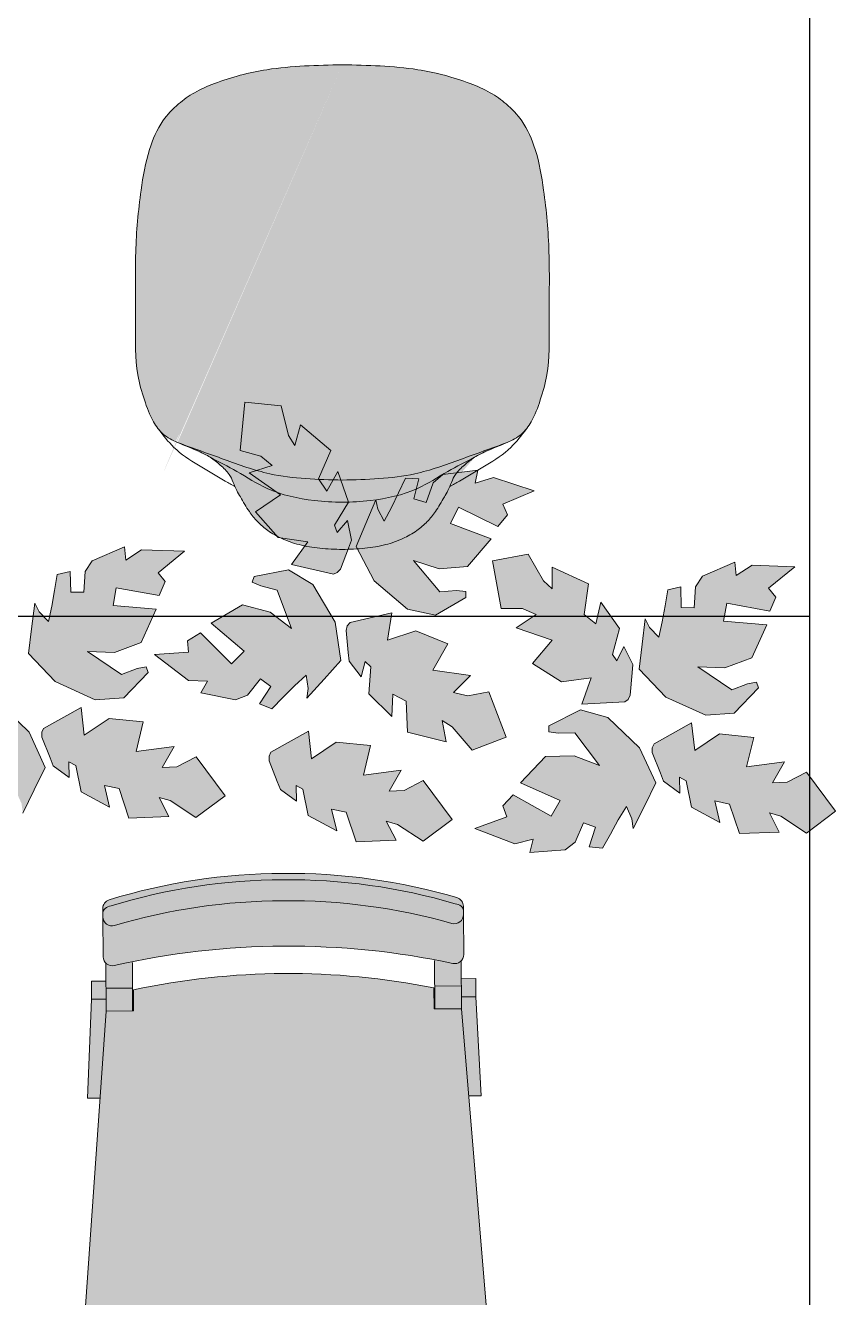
# Model space of a CAD drawing. Header units: millimetres. Extents: x -2729 to 15248, y -12439 to 5292.
# Drawn here: x 4501.7 to 4590.7, y -8252.7 to -8112.9 of the extents above; entities that cross this region are included whole.
import ezdxf

# ---------------------------------------------------------------- set-up
doc = ezdxf.new("R2010")
doc.units = ezdxf.units.MM
doc.layers.add('0-Mek_vrf text', color=7, linetype='Continuous')
doc.layers.add('tefris', color=39, linetype='Continuous')
doc.layers.add('gzm', color=250, linetype='Continuous', lineweight=20)
doc.layers.add('ölçüüü', color=165, linetype='Continuous', lineweight=20)

# ---------------------------------------------------------------- blocks, each defined once
blk = doc.blocks.new('dfgbdf')
at = {"layer": 'tefris', "color": 250, "lineweight": 9}
for p, q in [((-2454111.619684269, 525210.158802735), (-2454111.61313714, 525211.0721156007)), ((-2454072.020701715, 525209.8749354146), (-2454072.014154585, 525210.7882482801)), ((-2454111.619684269, 525210.158802735), (-2454111.651142441, 525205.7704439993)), ((-2454111.619684269, 525210.158802735), (-2454111.651142441, 525205.7704439993)), ((-2454072.020701715, 525209.8749354146), (-2454072.052159887, 525205.4865766789)), ((-2454072.020701715, 525209.8749354146), (-2454072.052159887, 525205.4865766789)), ((-2454111.393876919, 525199.8079857455), (-2454111.356269388, 525205.054168995)), ((-2454108.455731259, 525205.1188426953), (-2454108.493951429, 525199.7871974818)), ((-2454075.256584268, 525204.8808529217), (-2454075.294804439, 525199.5492077086)), ((-2454072.394878949, 525199.528419445), (-2454072.357271417, 525204.7746026947)), ((-2454112.985563781, 525203.1195695786), (-2454112.999900517, 525201.1196209646)), ((-2454112.985563781, 525203.1195695786), (-2454111.370220672, 525203.107989909)), ((-2454111.375956003, 525202.3079215129), (-2454108.476030512, 525202.2871332491)), ((-2454108.377466755, 525202.0864215513), (-2454108.393953999, 525199.7864806453)), ((-2454075.276883522, 525202.0491434757), (-2454072.376958031, 525202.0283552122)), ((-2454070.75587959, 525202.8168439397), (-2454072.371222701, 525202.8284236089)), ((-2454070.75587959, 525202.8168439397), (-2454070.770216322, 525200.816895326)), ((-2454112.999900517, 525201.1196209646), (-2454113.57778656, 525190.2564495396)), ((-2454112.999900517, 525201.1196209646), (-2454111.384557405, 525201.1080412957)), ((-2454075.378314627, 525201.8498654515), (-2454075.394801869, 525199.5499245452)), ((-2454070.770216322, 525200.816895326), (-2454072.385559435, 525200.828474995)), ((-2454070.770216322, 525200.816895326), (-2454070.348128059, 525189.946555534)), ((-2454114.364413285, 525164.5024694676), (-2454111.393876919, 525199.8079857455)), ((-2454111.393876919, 525199.8079857455), (-2454108.393953999, 525199.7864806453)), ((-2454075.394801869, 525199.5499245452), (-2454072.394878949, 525199.528419445)), ((-2454069.8998299, 525163.7397039934), (-2454072.394878949, 525199.528419445)), ((-2454113.57778656, 525190.2564495396), (-2454112.198356299, 525190.2465610235)), ((-2454070.348128059, 525189.946555534), (-2454071.727558321, 525189.95644405))]:
    blk.add_line(p, q, dxfattribs=at)
for centre, radius, start, end in [((-2454092.409191321, 525148.7779265486), 65.89265889045396, 89.45884940670703, 106.2935274857314), ((-2454092.109199028, 525148.7757760386), 65.89265889045396, 72.8850311529628, 89.71970926283139), ((-2454092.409191321, 525148.7779265486), 65.19265889045396, 89.45884940670703, 106.2935274857314), ((-2454092.112385946, 525148.7757988839), 65.19265889045396, 72.8850311529628, 89.71970926283139), ((-2454110.613162832, 525211.0649472337), 1, 106.424976356534, 179.5892793318425), ((-2454110.95488347, 525210.5468397918), 0.6645643387296895, 128.1842560686453, 174.5564035868221), ((-2454110.477309588, 525209.903743491), 1.465455548318734, 98.72199400806039, 127.3173746617995), ((-2454092.43093583, 525145.7446062912), 65.92605708526092, 89.4589154703867, 105.7679051027529), ((-2454092.130943537, 525145.7424557811), 65.92605708526092, 73.41065353881503, 89.71964317462334), ((-2454073.169802533, 525209.636302729), 1.465455548318734, 51.8611839938373, 80.45656463648214), ((-2454073.014128892, 525210.795416647), 1, 359.5892793318426, 72.75358231075933), ((-2454072.683058072, 525210.2724862649), 0.6645643387296895, 4.622155051725973, 50.99430259902947), ((-2454110.619709962, 525210.1516343682), 1, 179.5892793318425, 285.8993206494205), ((-2454073.020676022, 525209.8821037814), 1, 253.2792379985671, 359.5892793318426), ((-2454092.605583447, 525121.3815767524), 85.28971260092196, 89.48851251595534, 102.0700716838015), ((-2454092.305591153, 525121.3794262424), 85.28971260092196, 77.10848695473183, 89.69004613117218), ((-2454110.651168134, 525205.7632756322), 1, 179.5892793318425, 282.1716553241168), ((-2454073.052134194, 525205.4937450454), 1, 257.0069033155113, 359.5892793318426), ((-2454092.445793999, 525122.746649585), 80.92352941175771, 77.82438813700311, 101.3541705151467), ((-2454072.892565872, 525163.5310621646), 3, 344.9838835373608, 3.987984671885633)]:
    blk.add_arc(centre, radius, start, end, dxfattribs=at)
blk = doc.blocks.new('mmmm')
at = {"layer": 'tefris'}
h = blk.add_hatch(color=18, dxfattribs=at)
h.set_gradient(color1=(8, 8, 8), color2=(92, 92, 92), one_color=1, tint=0.3600000143051147, name='CYLINDER')
h.paths.add_polyline_path([(-2457678.892278905, 522823.9789179585, 0.3305505333251211), (-2457678.188103657, 522824.9406429432), (-2457678.192090323, 522825.4611541359, -0.2427438629334576), (-2457678.467965631, 522824.9178096643, -0.119052518395025), (-2457679.100993811, 522824.6480447833, -0.0735875389792936), (-2457697.969665526, 522821.7752349952, -0.0735875389735171), (-2457716.873871161, 522824.4040783907, -0.1190525126681235), (-2457717.510331056, 522824.6656439186, -0.2196094287040335), (-2457717.79026306, 522825.1470969022), (-2457717.787277597, 522824.6848632938, 0.3305455976475086), (-2457717.070738772, 522823.7323320513, 0.0735875385497968), (-2457697.96355113, 522821.0752617001, 0.0735875387030554)])
edge = h.paths.add_edge_path()
edge.add_ellipse((-2457761.927457065, 522933.2963473811), major_axis=(119.3420201236627, -37.18174596169329), ratio=0.4265283154215424, start_angle=297.7073354583348, end_angle=323.01772509326184, ccw=False)
edge.add_line((-2457720.479314036, 522870.9425525646), (-2457717.560022761, 522835.9488346917))
edge.add_line((-2457717.56002276, 522835.9488346917), (-2457714.560085332, 522835.9682106028))
edge.add_line((-2457714.560085332, 522835.9682106035), (-2457714.545230468, 522833.6682585744))
edge.add_arc((-2457698.557250631, 522912.9967031139), 80.92352941115504, 258.6051640350927, 282.1349463954001)
edge.add_line((-2457681.545918755, 522833.8813935955), (-2457681.56077362, 522836.1813456244))
edge.add_line((-2457681.56077362, 522836.1813456244), (-2457678.560836191, 522836.2007215356))
edge.add_line((-2457678.560836191, 522836.2007215356), (-2457676.040386872, 522871.9876571211))
edge.add_arc((-2457679.032974006, 522872.19842298), 3.000000000802631, -4.02865014046936, 14.96878772636373)
h.paths.add_polyline_path([(-2457716.613432716, 522830.9711249828, 0.4790289221056363), (-2457717.82151988, 522829.986534193), (-2457717.793176506, 522825.5981805755, -0.500271849319481), (-2457716.518567012, 522826.5661890912, 0.07128175433068201), (-2457697.982926989, 522824.0751990416, 0.0712817547301692), (-2457679.481009383, 522826.80540622, -0.5002619448420746), (-2457678.194002657, 522825.8539742935), (-2457678.222345996, 522830.2423225585, 0.4790207402578018), (-2457679.443049894, 522831.2112000601, -0.0549629285443206), (-2457698.015219949, 522829.0750560141, -0.054962927260355)])
h.paths.add_polyline_path([(-2457697.969665526, 522821.7752349952, 0.0735875389792797), (-2457679.100993811, 522824.6480447833, 0.1254224069759553), (-2457678.438732215, 522824.9401432965, 0.2281353875295868), (-2457678.192090323, 522825.4611541359), (-2457678.194002451, 522825.8539426008), (-2457678.194002657, 522825.853974286, 0.4988503369004011), (-2457679.476677848, 522826.8066934443, -0.071298977506095), (-2457697.982926989, 522824.0751990416, -0.0712989770642944), (-2457716.522914801, 522826.5674202554, 0.4988602312897345), (-2457717.793176505, 522825.5981805753), (-2457717.79026306, 522825.1470969007, 0.205143870496195), (-2457717.539850573, 522824.6875981205, 0.1254224130629383), (-2457716.873871161, 522824.4040783907, 0.0735875389735347)])
h.paths.add_polyline_path([(-2457718.357715755, 522845.5108279814), (-2457719.737152685, 522845.5019185132), (-2457719.166976882, 522834.6383396718), (-2457717.551625958, 522834.6487728546), (-2457717.56002276, 522835.9488346917)])
h.paths.add_polyline_path([(-2457676.507285128, 522845.7811303599), (-2457677.88672206, 522845.7722208911), (-2457678.560836191, 522836.2007215356), (-2457678.552439389, 522834.9006596985), (-2457676.937088467, 522834.9110928807)])
h.paths.add_polyline_path([(-2457678.539522115, 522832.900701413), (-2457676.924171192, 522832.9111345956), (-2457676.937088467, 522834.9110928807), (-2457678.552439389, 522834.9006596985)])
h.paths.add_polyline_path([(-2457717.551625958, 522834.6487728546), (-2457719.166976882, 522834.6383396718), (-2457719.154059607, 522832.6383813862), (-2457717.538708684, 522832.6488145689)])
h.paths.add_polyline_path([(-2457714.643936654, 522833.4676168826), (-2457717.543876167, 522833.4488868353), (-2457717.526138697, 522830.7026260718, -0.2540112033113549), (-2457716.610005976, 522830.9703896076, 0.0059357257269831), (-2457714.62521569, 522830.5690838541)])
h = blk.add_hatch(color=33, dxfattribs=at)
h.set_gradient(color1=(172, 159, 128), one_color=1, tint=1, name='CYLINDER')
h.paths.add_polyline_path([(-2457681.460775706, 522836.1819914873), (-2457681.444629114, 522833.6820436308), (-2457678.544689599, 522833.7007736783), (-2457678.560836191, 522836.2007215356)])
h.paths.add_polyline_path([(-2457678.544689599, 522833.7007736783), (-2457681.444629114, 522833.6820436308), (-2457681.42590815, 522830.7835106015, 0.0059357249099136), (-2457679.446467393, 522831.2104203594, -0.254011277546088), (-2457678.526952128, 522830.9545129157)])
h.paths.add_polyline_path([(-2457717.56002276, 522835.9488346917), (-2457717.543876167, 522833.4488868353), (-2457714.643936654, 522833.4676168826), (-2457714.660083246, 522835.9675647388)])
at = {"layer": 'tefris', "xscale": -1, "rotation": 179.9593345443883}
blk.add_blockref('dfgbdf', (-3234.025752601215, 1046293.828574249), dxfattribs=at)
blk = doc.blocks.new('ttyt')
at = {"layer": 'tefris'}
h = blk.add_hatch(color=18, dxfattribs=at)
h.set_gradient(color1=(8, 8, 8), color2=(92, 92, 92), one_color=1, tint=0.3600000143051147, name='CYLINDER')
h.paths.add_polyline_path([(6334.178618105374, 5339.682296251695, 0.3305505333251211), (6333.474442857099, 5338.720571267003), (6333.478429523077, 5338.200060074267, -0.2427438629334576), (6333.754304830696, 5338.743404545871, -0.119052518395025), (6334.387333011036, 5339.013169426988, -0.0735875389792936), (6353.256004725363, 5341.885979214966, -0.0735875389735171), (6372.160210360553, 5339.257135819461, -0.1190525126681235), (6372.796670255961, 5338.995570291582, -0.2196094287040335), (6373.07660225943, 5338.514117307777), (6373.073616796883, 5338.976350916367, 0.3305455976475086), (6372.357077971813, 5339.928882158877, 0.0735875385497968), (6353.249890330029, 5342.585952510177, 0.0735875387030554)])
edge = h.paths.add_edge_path()
edge.add_ellipse((6417.213796264273, 5230.364866829062), major_axis=(-119.3420201236627, 37.18174596169329), ratio=0.4265283154215424, start_angle=297.7073354583348, end_angle=323.01772509326184, ccw=False)
edge.add_line((6375.765653235617, 5292.718661645711), (6372.84636196053, 5327.71237951848))
edge.add_line((6372.846361960063, 5327.71237951848), (6369.846424531438, 5327.693003607382))
edge.add_line((6369.846424531903, 5327.6930036068), (6369.831569667685, 5329.992955635701))
edge.add_arc((6353.843589830924, 5250.664511096248), 80.92352941115504, 438.6051640350927, 462.1349463954)
edge.add_line((6336.832257955116, 5329.779820614544), (6336.847112819799, 5327.479868585876))
edge.add_line((6336.847112819799, 5327.47986858576), (6333.847175391171, 5327.460492674544))
edge.add_line((6333.847175391171, 5327.460492674544), (6331.326726071782, 5291.673557088935))
edge.add_arc((6334.319313206024, 5291.462791230114), 3.000000000802631, 175.9713498595306, 194.9687877263636)
h.paths.add_polyline_path([(6371.899771915995, 5332.690089227448, 0.4790289221056363), (6373.107859079506, 5333.674680017217), (6373.079515705597, 5338.063033634615, -0.500271849319481), (6371.804906211573, 5337.095025118956, 0.07128175433068201), (6353.269266188856, 5339.586015168627, 0.0712817547301692), (6334.767348582635, 5336.855807990119, -0.5002619448420746), (6333.480341856148, 5337.807239916691), (6333.508685195599, 5333.418891651606, 0.4790207402578018), (6334.729389093596, 5332.450014150053, -0.0549629285443206), (6353.301559147671, 5334.586158196026, -0.054962927260355)])
h.paths.add_polyline_path([(6353.256004725363, 5341.885979214966, 0.0735875389792797), (6334.387333011036, 5339.013169426988, 0.1254224069759553), (6333.725071413222, 5338.721070913879, 0.2281353875295868), (6333.478429523077, 5338.200060074267), (6333.480341651259, 5337.807271609366), (6333.480341856148, 5337.807239924142, 0.4988503369004011), (6334.763017048373, 5336.854520765882, -0.071298977506095), (6353.269266188856, 5339.586015168627, -0.0712989770642944), (6371.809254000675, 5337.093793954749, 0.4988602312897345), (6373.079515704667, 5338.063033634846), (6373.07660225943, 5338.514117309408, 0.205143870496195), (6372.826189772937, 5338.973616089722, 0.1254224130629383), (6372.160210360553, 5339.257135819461, 0.0735875389735347)])
h.paths.add_polyline_path([(6373.644054954652, 5318.150386228742), (6375.023491885293, 5318.159295697048), (6374.453316081095, 5329.022874538371), (6372.83796515806, 5329.012441355551), (6372.846361960063, 5327.71237951848)])
h.paths.add_polyline_path([(6331.793624328231, 5317.88008385017), (6333.173061259802, 5317.888993319174), (6333.847175391171, 5327.460492674544), (6333.838778589166, 5328.760554511617), (6332.223427666132, 5328.750121329495)])
h.paths.add_polyline_path([(6333.825861315023, 5330.760512797212), (6332.210510391988, 5330.750079614393), (6332.223427666132, 5328.750121329495), (6333.838778589166, 5328.760554511617)])
h.paths.add_polyline_path([(6372.83796515806, 5329.012441355551), (6374.453316081095, 5329.022874538371), (6374.440398806486, 5331.022832823967), (6372.825047883451, 5331.012399641381)])
h.paths.add_polyline_path([(6369.930275853503, 5330.193597327502), (6372.830215367269, 5330.212327374894), (6372.8124778967, 5332.958588138271, -0.2540112033113549), (6371.896345175583, 5332.690824602548, 0.0059357257269831), (6369.911554889997, 5333.092130356053)])
at = {"layer": '0-Mek_vrf text', "color": 1, "rotation": 180}
blk.add_blockref('mmmm', (-2451274.7136608, 528163.6612142104), dxfattribs=at)
blk = doc.blocks.new('çiçekkk')
at = {"lineweight": -2}
h = blk.add_hatch(color=256, dxfattribs=at)
h.dxf.hatch_style = 1
h.set_gradient(color1=(127, 255, 127), color2=(63, 127, 63), tint=1, name='SPHERICAL')
h.paths.add_polyline_path([(-114.5654280735289, -1.666624521119046), (-114.9109975062674, -1.271709718608686), (-115.7345851381142, 1.031673760496232), (-116.0526260354199, 1.921160343586961), (-115.5788425815699, 4.064159242376263), (-114.4588059241177, 2.723508291681355), (-114.1653681472162, 3.528484646853938), (-115.6381318203257, 6.094060417168293), (-114.3943839464173, 9.421656488787443), (-113.2379773122884, 7.253161824487506), (-112.264747953408, 8.57372408005267), (-113.5840673804559, 11.72889490128273), (-110.1783841145006, 14.49393127869643), (-109.5994728978876, 12.20291408065895), (-108.8995052432692, 13.27982060134218), (-108.0111391647806, 16.53201819082459), (-104.0257877447839, 16.84612271339938), (-103.6063872697559, 11.52477851552248), (-105.8975202563197, 10.94584734913587), (-106.5328891134486, 10.43968625845264), (-107.1682579705793, 9.933525167763944), (-104.6643914987708, 9.072150209656684), (-108.1643181816944, 6.751318989799074), (-105.4342675093248, 4.823851653908604), (-108.0026443687929, 2.050779798415533), (-111.2576265772131, 1.638716552206459), (-109.5183265573359, -0.8703103569196173), (-114.1382898971787, -1.850490626631651)])
h = blk.add_hatch(color=256, dxfattribs=at)
h.dxf.hatch_style = 1
h.set_gradient(color1=(127, 255, 127), color2=(63, 127, 63), tint=1, name='SPHERICAL')
h.paths.add_polyline_path([(-116.5787304492696, 1.252969784257402), (-118.6413324919922, -2.47097707609282), (-122.3782854820529, -5.526792055125952), (-125.4578518177986, -6.09603584231081), (-128.7553159422732, -4.085560925188471), (-128.71040872105, -3.426670020258825), (-127.6877975784955, -3.363750896041892), (-125.8574930237755, -3.542365003241684), (-122.8965248164022, -0.171975241574728), (-125.7286202996765, -1.022243987222281), (-128.8607154788115, -0.6985655984826736), (-131.3798285820376, 2.39542518557846), (-126.8923387695286, 3.998984318240218), (-127.7278681693151, 5.795328866622182), (-132.088668914288, 3.76700015188635), (-133.117926483319, 5.086790458676659), (-132.5978770928286, 6.234394058624276), (-136.0010898872242, 7.776597951562509), (-131.4900437414108, 9.136756319844608), (-129.5110933829201, 8.472698807341656), (-129.7539645202614, 9.931745270127067), (-125.9279234946152, 9.353323697542693), (-124.8795574819596, 8.412793031106048), (-124.1598847964196, 6.228976768932625), (-122.7849625320559, 6.599055757574205), (-123.3007859122372, 8.819794368599101), (-121.8389795479961, 8.859657374945527), (-121.1065828823848, 7.244681645012858), (-120.374186216768, 5.629705915077463), (-119.5819529034779, 4.096769188663528), (-118.8679752741045, 5.385827716830132), (-118.6381069956442, 6.424694864981574), (-117.587570477388, 3.798491884585017)])
h = blk.add_hatch(color=256, dxfattribs=at)
h.dxf.hatch_style = 1
h.set_gradient(color1=(127, 255, 127), color2=(63, 127, 63), tint=1, name='SPHERICAL')
h.paths.add_polyline_path([(-147.9246843449964, -11.54663323037312), (-150.9306032468103, -14.56102520241347), (-155.3630357703077, -16.47318752831506), (-158.4805324105018, -16.1748890135359), (-161.0991509521118, -13.33620692882232), (-160.8750364294755, -12.71497704877765), (-159.8744591184368, -12.93528912216243), (-158.1635639056549, -13.60964461684307), (-154.3909021565123, -11.18191250699237), (-157.3476117114787, -11.22179199760558), (-160.2704184482227, -10.05047278826259), (-161.8430705790888, -6.383665583900437), (-157.0877479803621, -6.074030812981618), (-157.397875406963, -4.117302908121017), (-162.1480223166618, -4.870167337261587), (-162.7752939218208, -3.31847537986323), (-161.9601007000528, -2.357795723402885), (-164.8089914654101, 0.0596557400976963), (-160.0978567583224, 0.1287780099410156), (-158.37733442456, -1.053177911520833), (-158.2102099793192, 0.4164725196105792), (-154.6900876734107, -1.190356779665307), (-153.9402962352906, -2.382615992382852), (-153.8479727387239, -4.68010562526797), (-152.4242808685722, -4.701811609276773), (-152.3104525173094, -2.42479671154706), (-150.8938949927615, -2.787883044856243), (-150.6331311465691, -4.541893791858456), (-150.3723673003696, -6.295904538866125), (-150.0315388868694, -7.98746140235562), (-148.9910284986617, -6.944018027592393), (-148.4847205214936, -6.008210029547625), (-148.1957332644542, -8.821936284125512)])
h = blk.add_hatch(color=256, dxfattribs=at)
h.dxf.hatch_style = 1
h.set_gradient(color1=(127, 255, 127), color2=(63, 127, 63), tint=1, name='SPHERICAL')
h.paths.add_polyline_path([(-146.790508504564, -14.90685086128815), (-147.0143484930158, -14.43222301375408), (-147.1737586381787, -11.99122722417269), (-147.2353172916264, -11.04859955321717), (-146.1912725590664, -9.118085207832337), (-145.4824400345787, -10.71476411664935), (-144.9792335163638, -10.0213119832415), (-145.6908649347369, -7.149937296017012), (-143.5811607273062, -4.291799345033724), (-143.0646850241646, -6.694484980030209), (-141.766238138036, -5.691940347735907), (-142.1684193063083, -2.29577236461955), (-138.1343704766932, -0.5722426385364088), (-138.2068349744768, -2.934158575860236), (-137.2380536336786, -2.090864389027043), (-135.4907741652587, 0.7923626068322847), (-131.5723750933502, 1.385476935e-06), (-132.6303562708035, -5.231946307198085), (-134.9923890237441, -5.159469196350074), (-135.742326299016, -5.471697826503254), (-136.4922635742914, -5.783926456655536), (-134.3211881953411, -7.299758184117308), (-138.3238772783643, -8.570279510790897), (-136.2280652912885, -11.17333139645416), (-139.4592023567111, -13.13451483316385), (-142.702209159801, -12.63690839115406), (-141.7187591870824, -15.52709986250102), (-146.4302807942404, -15.20094228102971)])
h = blk.add_hatch(color=256, dxfattribs=at)
h.dxf.hatch_style = 1
h.set_gradient(color1=(127, 255, 127), color2=(63, 127, 63), tint=1, name='SPHERICAL')
h.paths.add_polyline_path([(-80.85467253901152, -11.2919810312751), (-83.86059144082174, -14.30637300332), (-88.29302396432102, -16.21853532921704), (-91.4105206045115, -15.92023681444334), (-94.02913914612145, -13.08155472972612), (-93.80502462348522, -12.46032484968236), (-92.80444731244643, -12.68063692306714), (-91.09355209966452, -13.35499241774869), (-87.32089035052195, -10.92726030789708), (-90.2775999054902, -10.96713979851301), (-93.20040664223049, -9.795820589168217), (-94.773058773093, -6.129013384808786), (-90.01773617436994, -5.819378613889057), (-90.32786360097452, -3.862650709022091), (-95.0780105106678, -4.615515138162662), (-95.70528211583044, -3.063823180767939), (-94.89008889406614, -2.10314352430305), (-97.73897965941431, 0.3143079391929859), (-93.02784495233392, 0.3834302090399433), (-91.30732261857337, -0.7985257124264536), (-91.14019817332884, 0.6711247187049594), (-87.62007586742766, -0.9357045805709276), (-86.87028442929295, -2.127963793286653), (-86.77796093272991, -4.425453426174498), (-85.35426906257455, -4.447159410185122), (-85.24044071132084, -2.170144512452679), (-83.82388318677293, -2.533230845759134), (-83.5631193405752, -4.287241592767712), (-83.3023554943775, -6.041252339771745), (-82.96152708088084, -7.732809203260329), (-81.92101669266778, -6.689365828497102), (-81.41470871551064, -5.753557830454155), (-81.12572145846207, -8.567284085030224)])
h = blk.add_hatch(color=256, dxfattribs=at)
h.dxf.hatch_style = 1
h.set_gradient(color1=(127, 255, 127), color2=(63, 127, 63), tint=1, name='SPHERICAL')
h.paths.add_polyline_path([(-115.1741530098079, -11.32438805554284), (-114.4507867345291, -7.129289887778213), (-111.926480061029, -3.014596867145884), (-109.2053508002609, -1.464363706700168), (-105.4301595326578, -2.278740730923344), (-105.2559082671632, -2.915757512173513), (-106.2009626244944, -3.311439994401553), (-107.988217348211, -3.744612379055069), (-109.6762509288273, -7.901221874955808), (-107.2812393283384, -6.166966645828325), (-104.2168853140974, -5.442727468565863), (-100.8204716626969, -7.536309114278993), (-104.5311190201555, -10.52630290989418), (-103.1513664861595, -11.94800824481899), (-99.70003879446449, -8.598525049314048), (-98.29403525038471, -9.506474184069702), (-98.40780157035624, -10.7612660455361), (-94.68672251708992, -11.09863950420913), (-98.4996530168992, -13.86651398114736), (-100.5869143303134, -13.89011717643279), (-99.87777517093308, -15.18816364037957), (-103.6812512636861, -15.90001408633361), (-104.9805897761434, -15.35651738804063), (-106.3783395822011, -13.53079075984624), (-107.5551105912309, -14.3324014403961), (-106.337732987773, -16.26002835156578), (-107.7051404555204, -16.77835616573247), (-108.927856465898, -15.49402091274987), (-110.1505724762755, -14.20968565976818), (-111.4028209765711, -13.02250314499179), (-111.653216994311, -14.47465251010453), (-111.5286946304004, -15.53133531862932), (-113.3843777279416, -13.39662004208821)])
h = blk.add_hatch(color=256, dxfattribs=at)
h.dxf.hatch_style = 1
h.set_gradient(color1=(127, 255, 127), color2=(63, 127, 63), tint=1, name='SPHERICAL')
h.paths.add_polyline_path([(-115.7938421786166, -7.485191534531622), (-115.6609408234471, -7.992846105955322), (-115.9523686214652, -10.42161984545237), (-116.0649079005816, -11.35952778577484), (-117.4456202125566, -13.06556077281857), (-117.8492801481625, -11.36588852735713), (-118.4712411020518, -11.95517388534426), (-118.2988440265581, -14.90839096480158), (-120.8974009927224, -17.33064323971212), (-120.964003197465, -14.8739768889709), (-122.4244331265636, -15.62110771955122), (-122.6525707042019, -19.03338846816768), (-126.9344697560482, -19.98703682386622), (-126.42962608778, -17.67856744588789), (-127.5367575915716, -18.3296758893257), (-129.7836555590111, -20.84312630148179), (-133.4899922602653, -19.34487537163386), (-131.4894889037623, -14.39607883597818), (-129.1809070111394, -14.90095634845329), (-128.3863954108928, -14.73171110801922), (-127.5918838106518, -14.56246586757697), (-129.4477765425235, -12.67382183153586), (-125.2798694941266, -12.1597253690179), (-126.862181417775, -9.216156789742854), (-123.3259183117697, -7.881491868087322), (-120.2293825250781, -8.966006237635156), (-120.6655238496169, -5.944390554779602), (-116.0939568658323, -7.129966336999133)])
h = blk.add_hatch(color=256, dxfattribs=at)
h.dxf.hatch_style = 1
h.set_gradient(color1=(127, 255, 127), color2=(63, 127, 63), tint=1, name='SPHERICAL')
h.paths.add_polyline_path([(-150.027886711021, -24.02618882427852), (-148.1803404084167, -20.19099912034835), (-144.6231657122589, -16.92766784434752), (-141.5809440051325, -16.1842605601405), (-138.1745108252653, -18.00401110229995), (-138.181885133381, -18.66438940500848), (-139.1992650581396, -18.78534581763051), (-141.0367639929318, -18.71107989720531), (-143.8013243504065, -22.24435966260535), (-141.0221504812616, -21.23445156218622), (-137.8767191125571, -21.37953572837614), (-135.1857762871768, -24.32530158961436), (-139.5748397131101, -26.18139667135347), (-138.6385332199715, -27.92733288591718), (-134.4001035980036, -25.65435799560511), (-133.2974760783654, -26.91349664969493), (-133.7514389831394, -28.0888106810271), (-130.2660510416772, -29.43503542778671), (-134.6924708930801, -31.04946269947595), (-136.7059743750324, -30.49898960342489), (-136.3805441256499, -31.94186801920205), (-140.2332819545299, -31.58190598307283), (-141.3334247592829, -30.70249991068977), (-142.1760910695593, -28.5631318425958), (-143.5277491392917, -29.010781430311), (-142.8865032481371, -31.19860168004652), (-144.3436788311483, -31.32150906821062), (-145.1667079458202, -29.7507848529176), (-145.9897370604922, -28.18006063763369), (-146.8678418314848, -26.69464465514011), (-147.5073770892922, -28.02221032143462), (-147.6778102930457, -29.07246595698689), (-148.875956522299, -26.51023749648994)])
h = blk.add_hatch(color=256, dxfattribs=at)
h.dxf.hatch_style = 1
h.set_gradient(color1=(127, 255, 127), color2=(63, 127, 63), tint=1, name='SPHERICAL')
h.paths.add_polyline_path([(-82.95787490502335, -23.77153662518777), (-81.1103286024263, -19.93634692125306), (-77.5531539062722, -16.6730156452486), (-74.51093219914219, -15.92960836104521), (-71.10449901927495, -17.74935890320375), (-71.11187332739064, -18.4097372059141), (-72.12925325214745, -18.53069361853613), (-73.96675218693962, -18.45642769811184), (-76.73131254441978, -21.98970746350915), (-73.95213867527126, -20.97979936309457), (-70.80670730656857, -21.12488352928176), (-68.11576448118832, -24.07064939052271), (-72.5048279071234, -25.92674447225818), (-71.56852141398122, -27.67268068682188), (-67.33009179200963, -25.39970579650981), (-66.22746427237142, -26.65884445059964), (-66.68142717714727, -27.83415848192999), (-63.19603923568138, -29.18038322869506), (-67.6224590870879, -30.79481050038157), (-69.63596256903111, -30.24433740433233), (-69.3105323196578, -31.68721582010495), (-73.16327014853596, -31.32725378397572), (-74.26341295329985, -30.4478477115963), (-75.10607926356715, -28.30847964350052), (-76.45773733330134, -28.75612923121389), (-75.81649144214498, -30.94394948095033), (-77.27366702515792, -31.06685686911533), (-78.09669613983351, -29.49613265382323), (-78.9197252545, -27.92540843854204), (-79.79783002549448, -26.43999245604846), (-80.43736528330918, -27.76755812233933), (-80.60779848705171, -28.81781375788978), (-81.80594471629956, -26.25558529739647)])
h = blk.add_hatch(color=256, dxfattribs=at)
h.dxf.hatch_style = 1
h.set_gradient(color1=(127, 255, 127), color2=(63, 127, 63), tint=1, name='SPHERICAL')
h.paths.add_polyline_path([(-149.5694973501195, -20.16441154086715), (-149.5811086836346, -20.6890458049229), (-150.5282826762959, -22.94442459057518), (-150.8940483275473, -23.81537343076707), (-152.6901650917243, -25.07667419218342), (-152.6115716928651, -23.33149507149574), (-153.3714426983788, -23.72733432709265), (-154.0166362545114, -26.61436344803588), (-157.180457002205, -28.22992609496579), (-156.5698900732313, -25.84941072265519), (-158.1793421827933, -26.1667811101197), (-159.3357332928754, -29.38523823461311), (-163.7149008645774, -29.12640227230895), (-162.5955512007604, -27.04530776975571), (-163.8389184584612, -27.36736402924726), (-166.6896421386591, -29.1671856730809), (-169.8420736289135, -26.70875867779705), (-166.5595183787918, -22.49955069285079), (-164.4783249806514, -23.61896379671725), (-163.6678810099856, -23.67440028953752), (-162.857437039318, -23.72983678235414), (-164.1233568285206, -21.40416242544597), (-159.9745015512161, -22.05435026355735), (-160.6876718340027, -18.78943140509363), (-156.9208477465254, -18.47714387412361), (-154.2411615149831, -20.37028597035078), (-153.8307907593516, -17.34506260127546), (-149.7605288809318, -19.74042955931327)])
h = blk.add_hatch(color=256, dxfattribs=at)
h.dxf.hatch_style = 1
h.set_gradient(color1=(127, 255, 127), color2=(63, 127, 63), tint=1, name='SPHERICAL')
h.paths.add_polyline_path([(-82.49948554412913, -19.90975934177186), (-82.51109687764801, -20.4343936058267), (-83.45827087029829, -22.68977239147989), (-83.82403652154605, -23.56072123167178), (-85.62015328573763, -24.82202199308176), (-85.54155988686763, -23.07684287239863), (-86.30143089238845, -23.47268212800009), (-86.94662444852474, -26.35971124894059), (-90.11044519622007, -27.97527389587049), (-89.49987826724467, -25.59475852355991), (-91.10933037680842, -25.91212891102532), (-92.26572148688501, -29.1305860355169), (-96.64488905859072, -28.87175007321184), (-95.52553939477, -26.79065557065861), (-96.76890665247265, -27.11271183015469), (-99.61963033266876, -28.91253347398833), (-102.772061822925, -26.45410647870268), (-99.48950657279964, -22.24489849375368), (-97.40831317466656, -23.36431159761923), (-96.59786920399709, -23.41974809043859), (-95.78742523332585, -23.47518458325885), (-97.05334502253572, -21.14951022634705), (-92.9044897452186, -21.79969806446388), (-93.6176600280123, -18.53477920600107), (-89.85083594053143, -18.22249167502832), (-87.17114970899271, -20.1156337712564), (-86.76077895336675, -17.09041040218017), (-82.69051707494145, -19.48577736022071)])
h = blk.add_hatch(color=256, dxfattribs=at)
h.dxf.hatch_style = 1
h.set_gradient(color1=(127, 255, 127), color2=(63, 127, 63), tint=1, name='SPHERICAL')
h.paths.add_polyline_path([(-107.5024933217355, -21.97489602353016), (-107.5141046552599, -22.49953028758773), (-108.4612786479119, -24.75490907323911), (-108.827044299167, -25.62585791343372), (-110.6231610633531, -26.88715867484643), (-110.5445676644885, -25.14197955415784), (-111.3044386700039, -25.53781880975748), (-111.9496322261366, -28.4248479306998), (-115.1134529738337, -30.04041057762697), (-114.5028860448601, -27.65989520531821), (-116.1123381544203, -27.97726559278544), (-117.2687292644987, -31.19572271727884), (-121.647896836208, -30.93688675497288), (-120.5285471723855, -28.85579225242327), (-121.7719144300972, -29.17784851190754), (-124.6226381102842, -30.97767015574391), (-127.7750696005369, -28.51924316046007), (-124.4925143504133, -24.31003517551199), (-122.4113209522802, -25.42944827937754), (-121.6008769816144, -25.48488477220053), (-120.7904330109468, -25.54032126501807), (-122.0563528001512, -23.21464690810717), (-117.9074975228395, -23.86483474622037), (-118.6206678056314, -20.59991588775847), (-114.8538437181505, -20.2876283567839), (-112.1741574866119, -22.18077045301379), (-111.7637867309859, -19.15554708393938), (-107.6935248525606, -21.55091404197447)])
at = {"color": 7, "lineweight": 0}
for points in [[(-114.5654280735289, -1.666624521119046), (-114.9109975062674, -1.271709718608686), (-115.7345851381142, 1.031673760496232), (-116.0526260354199, 1.921160343586961), (-115.5788425815699, 4.064159242376263), (-114.4588059241177, 2.723508291681355), (-114.1653681472162, 3.528484646853938), (-115.6381318203257, 6.094060417168293), (-114.3943839464173, 9.421656488787443), (-113.2379773122884, 7.253161824487506), (-112.264747953408, 8.57372408005267), (-113.5840673804559, 11.72889490128273), (-110.1783841145006, 14.49393127869643), (-109.5994728978876, 12.20291408065895), (-108.8995052432692, 13.27982060134218), (-108.0111391647806, 16.53201819082459), (-104.0257877447839, 16.84612271339938), (-103.6063872697559, 11.52477851552248), (-105.8975202563197, 10.94584734913587), (-106.5328891134486, 10.43968625845264), (-107.1682579705793, 9.933525167763944), (-104.6643914987708, 9.072150209656684), (-108.1643181816944, 6.751318989799074), (-105.4342675093248, 4.823851653908604), (-108.0026443687929, 2.050779798415533), (-111.2576265772131, 1.638716552206459), (-109.5183265573359, -0.8703103569196173), (-114.1382898971787, -1.850490626631651), (-114.5654280735289, -1.666624521119046)], [(-116.5787304492696, 1.252969784257402), (-118.6413324919922, -2.47097707609282), (-122.3782854820529, -5.526792055125952), (-125.4578518177986, -6.09603584231081), (-128.7553159422732, -4.085560925188471), (-128.71040872105, -3.426670020258825), (-127.6877975784955, -3.363750896041892), (-125.8574930237755, -3.542365003241684), (-122.8965248164022, -0.171975241574728), (-125.7286202996765, -1.022243987222281), (-128.8607154788115, -0.6985655984826736), (-131.3798285820376, 2.39542518557846), (-126.8923387695286, 3.998984318240218), (-127.7278681693151, 5.795328866622182), (-132.088668914288, 3.76700015188635), (-133.117926483319, 5.086790458676659), (-132.5978770928286, 6.234394058624276), (-136.0010898872242, 7.776597951562509), (-131.4900437414108, 9.136756319844608), (-129.5110933829201, 8.472698807341656), (-129.7539645202614, 9.931745270127067), (-125.9279234946152, 9.353323697542693), (-124.8795574819596, 8.412793031106048), (-124.1598847964196, 6.228976768932625), (-122.7849625320559, 6.599055757574205), (-123.3007859122372, 8.819794368599101), (-121.8389795479961, 8.859657374945527), (-121.1065828823848, 7.244681645012858), (-120.374186216768, 5.629705915077463), (-119.5819529034779, 4.096769188663528), (-118.8679752741045, 5.385827716830132), (-118.6381069956442, 6.424694864981574), (-118.6381069956442, 6.424694864981574), (-117.587570477388, 3.798491884585017), (-116.5787304492696, 1.252969784257402)], [(-147.9246843449964, -11.54663323037312), (-150.9306032468103, -14.56102520241347), (-155.3630357703077, -16.47318752831506), (-158.4805324105018, -16.1748890135359), (-161.0991509521118, -13.33620692882232), (-160.8750364294755, -12.71497704877765), (-159.8744591184368, -12.93528912216243), (-158.1635639056549, -13.60964461684307), (-154.3909021565123, -11.18191250699237), (-157.3476117114787, -11.22179199760558), (-160.2704184482227, -10.05047278826259), (-161.8430705790888, -6.383665583900437), (-157.0877479803621, -6.074030812981618), (-157.397875406963, -4.117302908121017), (-162.1480223166618, -4.870167337261587), (-162.7752939218208, -3.31847537986323), (-161.9601007000528, -2.357795723402885), (-164.8089914654101, 0.0596557400976963), (-160.0978567583224, 0.1287780099410156), (-158.37733442456, -1.053177911520833), (-158.2102099793192, 0.4164725196105792), (-154.6900876734107, -1.190356779665307), (-153.9402962352906, -2.382615992382852), (-153.8479727387239, -4.68010562526797), (-152.4242808685722, -4.701811609276773), (-152.3104525173094, -2.42479671154706), (-150.8938949927615, -2.787883044856243), (-150.6331311465691, -4.541893791858456), (-150.3723673003696, -6.295904538866125), (-150.0315388868694, -7.98746140235562), (-148.9910284986617, -6.944018027592393), (-148.4847205214936, -6.008210029547625), (-148.4847205214936, -6.008210029547625), (-148.1957332644542, -8.821936284125512), (-147.9246843449964, -11.54663323037312)], [(-146.790508504564, -14.90685086128815), (-147.0143484930158, -14.43222301375408), (-147.1737586381787, -11.99122722417269), (-147.2353172916264, -11.04859955321717), (-146.1912725590664, -9.118085207832337), (-145.4824400345787, -10.71476411664935), (-144.9792335163638, -10.0213119832415), (-145.6908649347369, -7.149937296017012), (-143.5811607273062, -4.291799345033724), (-143.0646850241646, -6.694484980030209), (-141.766238138036, -5.691940347735907), (-142.1684193063083, -2.29577236461955), (-138.1343704766932, -0.5722426385364088), (-138.2068349744768, -2.934158575860236), (-137.2380536336786, -2.090864389027043), (-135.4907741652587, 0.7923626068322847), (-131.5723750933502, 1.385476935e-06), (-132.6303562708035, -5.231946307198085), (-134.9923890237441, -5.159469196350074), (-135.742326299016, -5.471697826503254), (-136.4922635742914, -5.783926456655536), (-134.3211881953411, -7.299758184117308), (-138.3238772783643, -8.570279510790897), (-136.2280652912885, -11.17333139645416), (-139.4592023567111, -13.13451483316385), (-142.702209159801, -12.63690839115406), (-141.7187591870824, -15.52709986250102), (-146.4302807942404, -15.20094228102971), (-146.790508504564, -14.90685086128815)], [(-80.85467253901152, -11.2919810312751), (-83.86059144082174, -14.30637300332), (-88.29302396432102, -16.21853532921704), (-91.4105206045115, -15.92023681444334), (-94.02913914612145, -13.08155472972612), (-93.80502462348522, -12.46032484968236), (-92.80444731244643, -12.68063692306714), (-91.09355209966452, -13.35499241774869), (-87.32089035052195, -10.92726030789708), (-90.2775999054902, -10.96713979851301), (-93.20040664223049, -9.795820589168217), (-94.773058773093, -6.129013384808786), (-90.01773617436994, -5.819378613889057), (-90.32786360097452, -3.862650709022091), (-95.0780105106678, -4.615515138162662), (-95.70528211583044, -3.063823180767939), (-94.89008889406614, -2.10314352430305), (-97.73897965941431, 0.3143079391929859), (-93.02784495233392, 0.3834302090399433), (-91.30732261857337, -0.7985257124264536), (-91.14019817332884, 0.6711247187049594), (-87.62007586742766, -0.9357045805709276), (-86.87028442929295, -2.127963793286653), (-86.77796093272991, -4.425453426174498), (-85.35426906257455, -4.447159410185122), (-85.24044071132084, -2.170144512452679), (-83.82388318677293, -2.533230845759134), (-83.5631193405752, -4.287241592767712), (-83.3023554943775, -6.041252339771745), (-82.96152708088084, -7.732809203260329), (-81.92101669266778, -6.689365828497102), (-81.41470871551064, -5.753557830454155), (-81.41470871551064, -5.753557830454155), (-81.12572145846207, -8.567284085030224), (-80.85467253901152, -11.2919810312751)]]:
    blk.add_lwpolyline(points, dxfattribs=at)
for points, elevation in [([(-115.1741530098079, -11.32438805554284), (-114.4507867345291, -7.129289887778213), (-111.926480061029, -3.014596867145884), (-109.2053508002609, -1.464363706700168), (-105.4301595326578, -2.278740730923344), (-105.2559082671632, -2.915757512173513), (-106.2009626244944, -3.311439994401553), (-107.988217348211, -3.744612379055069), (-109.6762509288273, -7.901221874955808), (-107.2812393283384, -6.166966645828325), (-104.2168853140974, -5.442727468565863), (-100.8204716626969, -7.536309114278993), (-104.5311190201555, -10.52630290989418), (-103.1513664861595, -11.94800824481899), (-99.70003879446449, -8.598525049314048), (-98.29403525038471, -9.506474184069702), (-98.40780157035624, -10.7612660455361), (-94.68672251708992, -11.09863950420913), (-98.4996530168992, -13.86651398114736), (-100.5869143303134, -13.89011717643279), (-99.87777517093308, -15.18816364037957), (-103.6812512636861, -15.90001408633361), (-104.9805897761434, -15.35651738804063), (-106.3783395822011, -13.53079075984624), (-107.5551105912309, -14.3324014403961), (-106.337732987773, -16.26002835156578), (-107.7051404555204, -16.77835616573247), (-108.927856465898, -15.49402091274987), (-110.1505724762755, -14.20968565976818), (-111.4028209765711, -13.02250314499179), (-111.653216994311, -14.47465251010453), (-111.5286946304004, -15.53133531862932), (-111.5286946304004, -15.53133531862932), (-113.3843777279416, -13.39662004208821), (-115.1741530098079, -11.32438805554284)], -0.0447691655768437), ([(-115.7938421786166, -7.485191534531622), (-115.6609408234471, -7.992846105955322), (-115.9523686214652, -10.42161984545237), (-116.0649079005816, -11.35952778577484), (-117.4456202125566, -13.06556077281857), (-117.8492801481625, -11.36588852735713), (-118.4712411020518, -11.95517388534426), (-118.2988440265581, -14.90839096480158), (-120.8974009927224, -17.33064323971212), (-120.964003197465, -14.8739768889709), (-122.4244331265636, -15.62110771955122), (-122.6525707042019, -19.03338846816768), (-126.9344697560482, -19.98703682386622), (-126.42962608778, -17.67856744588789), (-127.5367575915716, -18.3296758893257), (-129.7836555590111, -20.84312630148179), (-133.4899922602653, -19.34487537163386), (-131.4894889037623, -14.39607883597818), (-129.1809070111394, -14.90095634845329), (-128.3863954108928, -14.73171110801922), (-127.5918838106518, -14.56246586757697), (-129.4477765425235, -12.67382183153586), (-125.2798694941266, -12.1597253690179), (-126.862181417775, -9.216156789742854), (-123.3259183117697, -7.881491868087322), (-120.2293825250781, -8.966006237635156), (-120.6655238496169, -5.944390554779602), (-116.0939568658323, -7.129966336999133), (-115.7938421786166, -7.485191534531622)], -0.044769165576844), ([(-150.027886711021, -24.02618882427852), (-148.1803404084167, -20.19099912034835), (-144.6231657122589, -16.92766784434752), (-141.5809440051325, -16.1842605601405), (-138.1745108252653, -18.00401110229995), (-138.181885133381, -18.66438940500848), (-139.1992650581396, -18.78534581763051), (-141.0367639929318, -18.71107989720531), (-143.8013243504065, -22.24435966260535), (-141.0221504812616, -21.23445156218622), (-137.8767191125571, -21.37953572837614), (-135.1857762871768, -24.32530158961436), (-139.5748397131101, -26.18139667135347), (-138.6385332199715, -27.92733288591718), (-134.4001035980036, -25.65435799560511), (-133.2974760783654, -26.91349664969493), (-133.7514389831394, -28.0888106810271), (-130.2660510416772, -29.43503542778671), (-134.6924708930801, -31.04946269947595), (-136.7059743750324, -30.49898960342489), (-136.3805441256499, -31.94186801920205), (-140.2332819545299, -31.58190598307283), (-141.3334247592829, -30.70249991068977), (-142.1760910695593, -28.5631318425958), (-143.5277491392917, -29.010781430311), (-142.8865032481371, -31.19860168004652), (-144.3436788311483, -31.32150906821062), (-145.1667079458202, -29.7507848529176), (-145.9897370604922, -28.18006063763369), (-146.8678418314848, -26.69464465514011), (-147.5073770892922, -28.02221032143462), (-147.6778102930457, -29.07246595698689), (-147.6778102930457, -29.07246595698689), (-148.875956522299, -26.51023749648994), (-150.027886711021, -24.02618882427852)], -0.0447691655768654), ([(-82.95787490502335, -23.77153662518777), (-81.1103286024263, -19.93634692125306), (-77.5531539062722, -16.6730156452486)], -0.0447691655768238), ([(-80.60779848705171, -28.81781375788978), (-81.80594471629956, -26.25558529739647), (-82.95787490502335, -23.77153662518777)], -0.0447691655768238), ([(-149.5694973501195, -20.16441154086715), (-149.5811086836346, -20.6890458049229), (-150.5282826762959, -22.94442459057518), (-150.8940483275473, -23.81537343076707), (-152.6901650917243, -25.07667419218342), (-152.6115716928651, -23.33149507149574), (-153.3714426983788, -23.72733432709265), (-154.0166362545114, -26.61436344803588), (-157.180457002205, -28.22992609496579), (-156.5698900732313, -25.84941072265519), (-158.1793421827933, -26.1667811101197), (-159.3357332928754, -29.38523823461311), (-163.7149008645774, -29.12640227230895), (-162.5955512007604, -27.04530776975571), (-163.8389184584612, -27.36736402924726), (-166.6896421386591, -29.1671856730809), (-169.8420736289135, -26.70875867779705), (-166.5595183787918, -22.49955069285079), (-164.4783249806514, -23.61896379671725), (-163.6678810099856, -23.67440028953752), (-162.857437039318, -23.72983678235414), (-164.1233568285206, -21.40416242544597), (-159.9745015512161, -22.05435026355735), (-160.6876718340027, -18.78943140509363), (-156.9208477465254, -18.47714387412361), (-154.2411615149831, -20.37028597035078), (-153.8307907593516, -17.34506260127546), (-149.7605288809318, -19.74042955931327), (-149.5694973501195, -20.16441154086715)], -0.0447691655768651), ([(-82.49948554412913, -19.90975934177186), (-82.51109687764801, -20.4343936058267), (-83.45827087029829, -22.68977239147989), (-83.82403652154605, -23.56072123167178), (-85.62015328573763, -24.82202199308176), (-85.54155988686763, -23.07684287239863), (-86.30143089238845, -23.47268212800009), (-86.94662444852474, -26.35971124894059), (-90.11044519622007, -27.97527389587049), (-89.49987826724467, -25.59475852355991), (-91.10933037680842, -25.91212891102532), (-92.26572148688501, -29.1305860355169), (-96.64488905859072, -28.87175007321184), (-95.52553939477, -26.79065557065861), (-96.76890665247265, -27.11271183015469), (-99.61963033266876, -28.91253347398833), (-102.772061822925, -26.45410647870268), (-99.48950657279964, -22.24489849375368), (-97.40831317466656, -23.36431159761923), (-96.59786920399709, -23.41974809043859), (-95.78742523332585, -23.47518458325885), (-97.05334502253572, -21.14951022634705), (-92.9044897452186, -21.79969806446388), (-93.6176600280123, -18.53477920600107), (-89.85083594053143, -18.22249167502832), (-87.17114970899271, -20.1156337712564), (-86.76077895336675, -17.09041040218017), (-82.69051707494145, -19.48577736022071), (-82.49948554412913, -19.90975934177186)], -0.0447691655768235), ([(-107.5024933217355, -21.97489602353016), (-107.5141046552599, -22.49953028758773), (-108.4612786479119, -24.75490907323911), (-108.827044299167, -25.62585791343372), (-110.6231610633531, -26.88715867484643), (-110.5445676644885, -25.14197955415784), (-111.3044386700039, -25.53781880975748), (-111.9496322261366, -28.4248479306998), (-115.1134529738337, -30.04041057762697), (-114.5028860448601, -27.65989520531821), (-116.1123381544203, -27.97726559278544), (-117.2687292644987, -31.19572271727884), (-121.647896836208, -30.93688675497288), (-120.5285471723855, -28.85579225242327), (-121.7719144300972, -29.17784851190754), (-124.6226381102842, -30.97767015574391), (-127.7750696005369, -28.51924316046007), (-124.4925143504133, -24.31003517551199), (-122.4113209522802, -25.42944827937754), (-121.6008769816144, -25.48488477220053), (-120.7904330109468, -25.54032126501807), (-122.0563528001512, -23.21464690810717), (-117.9074975228395, -23.86483474622037), (-118.6206678056314, -20.59991588775847), (-114.8538437181505, -20.2876283567839), (-112.1741574866119, -22.18077045301379), (-111.7637867309859, -19.15554708393938), (-107.6935248525606, -21.55091404197447), (-107.5024933217355, -21.97489602353016)], -0.044769165576839)]:
    blk.add_lwpolyline(points, dxfattribs=dict(at, elevation=elevation))
blk = doc.blocks.new('sand444')
at = {"layer": 'ölçüüü'}
h = blk.add_hatch(color=8, dxfattribs=at)
edge = h.paths.add_edge_path()
edge.add_spline(control_points=[(11.79730098139043, -6.911430232852581), (11.73565516875896, -6.764556564128723), (11.56237452013738, -6.371472614933737), (11.01150431129281, -5.469092858547809), (10.34535144293841, -4.27068741559924), (9.326493119438963, -3.016583162374443), (8.139800317283518, -1.988900359021499), (6.594566796837169, -1.120702949367113), (4.673651460932887, -0.4514579842798412), (2.42612194306639, -0.0746324430947425), (0.8268217432669189, -0.0254347176960437), (0, 0)], knot_values=[0, 0, 0, 0, 0.4741418305365812, 1.280659646593719, 3.172283352701652, 4.57795197911099, 6.105069403123605, 7.853744421752856, 9.861773524982826, 12.17886720917256, 14.65896671629689, 14.65896671629689, 14.65896671629689, 14.65896671629689], degree=3, periodic=0)
edge.add_spline(control_points=[(0, 0), (-0.8268217432741947, -0.0254347176960437), (-2.42612194306639, -0.0746324431238463), (-4.673651460940162, -0.4514579842798412), (-6.594566796833531, -1.120702949367113), (-8.139800317294426, -1.988900359006946), (-9.326493119438963, -3.016583162388997), (-10.34535144294205, -4.270687415584689), (-11.01150431128553, -5.469092858562362), (-11.56237452013374, -6.371472614948285), (-11.73565516875533, -6.764556564114172), (-11.79730098138316, -6.911430232823478)], knot_values=[0, 0, 0, 0, 2.480099507127969, 4.797193191317701, 6.805222294547672, 8.55389731317692, 10.08101473718953, 11.48668336359887, 13.37830706970681, 14.18482488576394, 14.65896671628696, 14.65896671628696, 14.65896671628696, 14.65896671628696], degree=3, periodic=0)
edge.add_spline(control_points=[(-11.79730098138316, -6.911430232823478), (-11.98853224324557, -7.367046531900996), (-12.31789827757166, -8.290573090256657), (-13.39597047431744, -9.288585325630264), (-14.13464435351125, -9.87649392503954), (-14.52903912428155, -10.1298585023178)], knot_values=[14.65896671628696, 14.65896671628696, 14.65896671628696, 14.65896671628696, 16.12980044664162, 17.55819386866713, 18.96786225881768, 18.96786225881768, 18.96786225881768, 18.96786225893369], degree=3, periodic=0)
edge.add_spline(control_points=[(-14.5290391243725, -10.12985850237601), (-13.53714047068933, -9.629066794776008), (-11.41044416535442, -8.555336257588351), (-7.910544580507121, -6.239909482974326), (-3.827825955013393, -5.36247597503825), (-1.024052482182014, -5.216740720934462), (-3.638e-12, -5.182138957999995)], knot_values=[0, 0, 0, 0, 8868.326629043597, 19014.27873350545, 33233.62681145068, 41418.70595177518, 41418.70595177518, 41418.70595177518, 41418.70595177518], degree=3, periodic=0)
edge.add_spline(control_points=[(-3.638e-12, -5.182138957999995), (1.024052482182014, -5.216740720934462), (3.827825955009755, -5.36247597503825), (7.910544580503482, -6.239909482974326), (11.41044416535078, -8.555336257588351), (13.5371404706857, -9.629066794776008), (14.52903912436886, -10.12985850237601)], knot_values=[0, 0, 0, 0, 8185.079140325266, 22404.42721827049, 32550.37932273233, 41418.70595177596, 41418.70595177596, 41418.70595177596, 41418.70595177596], degree=3, periodic=0)
edge.add_spline(control_points=[(14.5290391243725, -10.12985850237601), (14.13464435356582, -9.876493925054092), (13.39597047435018, -9.288585325659367), (12.31789827756438, -8.290573090256657), (11.98853224324193, -7.367046531915548), (11.79730098139043, -6.911430232852581)], knot_values=[14.6589667162969, 14.6589667162969, 14.6589667162969, 14.65896671630599, 16.06863510656965, 17.49702852859767, 18.96786225893876, 18.96786225893876, 18.96786225893876, 18.96786225893876], degree=3, periodic=0)
h = blk.add_hatch(color=8, dxfattribs=at)
edge = h.paths.add_edge_path()
edge.add_spline(control_points=[(14.52903912436886, -10.12985850237601), (13.5371404706857, -9.629066794776008), (11.41044416535078, -8.555336257588351), (7.910544580503482, -6.239909482974326), (3.827825955009755, -5.36247597503825), (1.024052482182014, -5.216740720934462), (-3.638e-12, -5.182138957999995)], knot_values=[0, 0, 0, 0, 8868.326629043615, 19014.27873350546, 33233.62681145068, 41418.70595177596, 41418.70595177596, 41418.70595177596, 41418.70595177596], degree=3, periodic=0)
edge.add_spline(control_points=[(-3.638e-12, -5.182138957999995), (-1.024052482182014, -5.216740720934462), (-3.827825955013393, -5.36247597503825), (-7.910544580507121, -6.239909482974326), (-11.41044416535442, -8.555336257588351), (-13.53714047068933, -9.629066794776008), (-14.5290391243725, -10.12985850237601)], knot_values=[0, 0, 0, 0, 8185.079140324517, 22404.42721826974, 32550.3793227316, 41418.70595177518, 41418.70595177518, 41418.70595177518, 41418.70595177518], degree=3, periodic=0)
edge.add_spline(control_points=[(-14.52903912431429, -10.1298585023469), (-14.92051859328057, -10.38135025002702), (-16.09728418242594, -10.98133341722132), (-17.32916669589758, -11.41021933130105), (-18.10624324934542, -11.75659823491878)], knot_values=[18.96786225881768, 18.96786225881768, 18.96786225881768, 18.96786225893369, 20.36711061019442, 22.90171000762222, 22.90171000762222, 22.90171000762222, 22.90171000767978], degree=3, periodic=0)
edge.add_spline(control_points=[(-18.10624324939636, -11.75659823491878), (-16.39903670418789, -11.13605558192648), (-13.0517441453594, -9.919367530528687), (-7.145599148323527, -7.781555374807793), (-2.691337289223154, -7.689746070158435), (-4.82978066e-08, -7.634273399584341)], knot_values=[0, 0, 0, 0, 5.457722337495295, 10.7008688665906, 18.70522445151627, 18.70522445151627, 18.70522445151627, 18.70522445151627], degree=3, periodic=0)
edge.add_spline(control_points=[(4.82941687e-08, -7.634273399584341), (2.691337289212239, -7.689746070158435), (7.145599148319888, -7.781555374807793), (13.0517441453594, -9.919367530528687), (16.39903670418789, -11.13605558192648), (18.10624324939272, -11.75659823491878)], knot_values=[0, 0, 0, 0, 8.004355584925662, 13.24750211402098, 18.70522445151627, 18.70522445151627, 18.70522445151627, 18.70522445151627], degree=3, periodic=0)
edge.add_spline(control_points=[(18.10624324941091, -11.75659823491878), (17.32916669594487, -11.4102193313156), (16.09728418245504, -10.98133341726498), (14.92051859330968, -10.38135025002702), (14.5290391243725, -10.12985850237601)], knot_values=[18.96786225892966, 18.96786225892966, 18.96786225892966, 18.96786225895518, 21.50246165644055, 22.90171000769218, 22.90171000769218, 22.90171000769218, 22.90171000770127], degree=3, periodic=0)
h = blk.add_hatch(color=8, dxfattribs=at)
edge = h.paths.add_edge_path()
edge.add_spline(control_points=[(0, -53.25529220886529), (2.7770729378135, -53.20283090914017), (7.550612185728822, -53.11265406994789), (12.97065128843678, -51.69156754016876), (16.2051831481258, -50.30517036185482), (18.13473001696911, -48.92873809694719), (20.02980064756775, -46.93781528074761), (21.44402726808403, -43.63230245397422), (22.28620230410525, -38.73788623738801), (22.8564234808473, -32.31174144997203), (22.63672667670835, -25.56351315825305), (22.82905250123076, -20.05516230284411), (21.79234973961502, -16.49621022993233), (20.97750870065647, -14.23699598218081), (19.72474114527358, -12.55494309762434), (18.6614860395457, -12.00409558640967), (18.10624324941818, -11.75659823493333)], knot_values=[22.90171000767577, 22.90171000767577, 22.90171000767577, 22.90171000767577, 31.20496724287243, 37.17426450999258, 39.57628966592468, 41.7176846199236, 44.24529401529083, 47.72155746057447, 52.29633672642517, 59.12168667113053, 67.01894041420569, 72.60559410311589, 75.46566751585972, 78.07847121454284, 79.78932197979844, 81.60036367839965, 81.60036367839965, 81.60036367839965, 81.60036367842517], degree=3, periodic=0)
edge.add_spline(control_points=[(18.10624324939272, -11.75659823491878), (16.39903670418789, -11.13605558192648), (13.0517441453594, -9.919367530528687), (7.145599148319888, -7.781555374807793), (2.691337289212239, -7.689746070158435), (4.82941687e-08, -7.634273399584341)], knot_values=[0, 0, 0, 0, 5.457722337495295, 10.7008688665906, 18.70522445151627, 18.70522445151627, 18.70522445151627, 18.70522445151627], degree=3, periodic=0)
edge.add_spline(control_points=[(-4.82978066e-08, -7.634273399584341), (-2.691337289223154, -7.689746070158435), (-7.145599148323527, -7.781555374807793), (-13.0517441453594, -9.919367530528687), (-16.39903670418789, -11.13605558192648), (-18.10624324939636, -11.75659823491878)], knot_values=[0, 0, 0, 0, 8.004355584925662, 13.24750211402098, 18.70522445151627, 18.70522445151627, 18.70522445151627, 18.70522445151627], degree=3, periodic=0)
edge.add_spline(control_points=[(-18.10624324935998, -11.75659823491878), (-18.6614860395166, -12.00409558640967), (-19.72474114527358, -12.55494309762434), (-20.9775087006492, -14.23699598216626), (-21.79234973962593, -16.49621022991778), (-22.82905250122713, -20.05516230287321), (-22.63672667670835, -25.56351315820939), (-22.8564234808473, -32.31174144997203), (-22.28620230410525, -38.73788623738801), (-21.44402726807312, -43.63230245397422), (-20.02980064757139, -46.93781528076214), (-18.13473001697639, -48.92873809694719), (-16.2051831481258, -50.30517036186939), (-12.9706512884477, -51.69156754015421), (-7.550612185725182, -53.11265406994789), (-2.777072937817139, -53.20283090914017), (0, -53.25529220890894)], knot_values=[22.90171000762222, 22.90171000762222, 22.90171000762222, 22.90171000767978, 24.71275170630649, 26.4236024715621, 29.03640617024522, 31.89647958298906, 37.48313327189926, 45.3803870149744, 52.20573695967978, 56.78051622553047, 60.25677967081411, 62.78438906618132, 64.92578402018027, 67.32780917611235, 73.29710644323252, 81.60036367842937, 81.60036367842937, 81.60036367842937, 81.60036367842937], degree=3, periodic=0)
at = {"layer": 'gzm'}
for points in [[(0, 0), (-2.476468554239545, -0.1341531405487331), (-4.758342686447575, -0.5366125621949323), (-6.651027916326711, -1.207375933299769), (-8.168227282094449, -2.076841519330628), (-9.323643239058583, -3.075391264268545), (-10.21344245968794, -4.163583174842642), (-11.2026644217367, -5.775935541823856), (-11.60061568467426, -6.47743805781647), (-12.42464230374753, -8.239229777478613), (-13.40789999897242, -9.275334054502308), (-14.5290391243725, -10.12985850237601), (-15.76463021260497, -10.78652478838921), (-18.10624324939636, -11.75659823491878), (-19.66401312137896, -12.6803000591608), (-20.73186381951746, -14.01697699374927), (-21.73974100089617, -16.42756338612526), (-22.47129280302397, -19.19249591461266), (-22.71619292649848, -24.77377922307642), (-22.69702089790007, -32.6710096943134), (-22.10911242613292, -39.47099245138815), (-21.18148206253682, -43.95073655566373), (-19.70376983058668, -47.09728611042375), (-17.989836796296, -48.95503819547593), (-16.24118385286783, -50.19107429221913), (-14.05625058573059, -51.18896780752402), (-8.285773911844442, -52.71674685548351), (7.2474358603e-06, -53.25529234581336)], [(0, 0), (2.476468554235904, -0.1341531405487331), (4.758342686443939, -0.5366125621949323), (6.651027916323072, -1.207375933299769), (8.168227282090811, -2.076841519330628), (9.323643239054944, -3.075391264268545), (10.2134424596843, -4.163583174842642), (11.20266442173306, -5.775935541823856), (11.60061568467063, -6.47743805781647), (12.42464230374389, -8.239229777478613), (13.40789999897242, -9.275334054502308), (14.52903912436886, -10.12985850237601), (15.76463021260133, -10.78652478838921), (18.10624324939272, -11.75659823491878), (19.66401312137532, -12.6803000591608), (20.73186381951382, -14.01697699374927), (21.73974100089254, -16.42756338612526), (22.47129280302033, -19.19249591461266), (22.71619292649484, -24.77377922307642), (22.69702089789644, -32.6710096943134), (22.10911242612929, -39.47099245138815), (21.18148206253318, -43.95073655566373), (19.70376983058304, -47.09728611042375), (17.98983679629236, -48.95503819547593), (16.2411838528642, -50.19107429221913), (14.05625058572695, -51.18896780752402), (8.285773911840808, -52.71674685548351), (-7.2474394983e-06, -53.25529234581336)], [(-18.10624324939636, -11.75659823491878), (-12.97643226859145, -9.893328953679882), (-7.974935633821588, -8.319919617890262), (-4.82978066e-08, -7.634273399584341)], [(18.10624324939272, -11.75659823491878), (12.97643226858781, -9.893328953679882), (7.97493563381795, -8.319919617890262), (4.82941687e-08, -7.634273399584341)]]:
    blk.add_spline(points, degree=3, dxfattribs=at)
for points, knots in [([(-14.5290391243725, -10.12985850237601), (-13.53714047068933, -9.629066794776008), (-11.41044416535442, -8.555336257588351), (-7.910544580507121, -6.239909482974326), (-3.827825955013393, -5.36247597503825), (-1.024052482182014, -5.216740720934462), (-3.638e-12, -5.182138957999995)], [0, 0, 0, 0, 8868.326629043597, 19014.27873350545, 33233.62681145068, 41418.70595177518, 41418.70595177518, 41418.70595177518, 41418.70595177518]), ([(14.52903912436886, -10.12985850237601), (13.5371404706857, -9.629066794776008), (11.41044416535078, -8.555336257588351), (7.910544580503482, -6.239909482974326), (3.827825955009755, -5.36247597503825), (1.024052482182014, -5.216740720934462), (-3.638e-12, -5.182138957999995)], [0, 0, 0, 0, 8868.326629043615, 19014.27873350546, 33233.62681145068, 41418.70595177596, 41418.70595177596, 41418.70595177596, 41418.70595177596]), ([(-20.22974085088208, -13.26867732300889), (-19.68529420634877, -12.55378519614169), (-18.46386300999074, -10.94997047056676), (-15.78943888565845, -9.20867491295212), (-13.49748439827453, -7.875994742818875), (-12.14996924938896, -7.110963853061548), (-11.79730098139043, -6.911430232852581)], [0, 0, 0, 0, 7124.209150389477, 15982.70720013557, 25118.07901843796, 28350.89326964111, 28350.89326964111, 28350.89326964111, 28350.89326964111]), ([(20.22974085087481, -13.26867732300889), (19.68529420634149, -12.55378519614169), (18.46386300998711, -10.94997047056676), (15.78943888565482, -9.20867491295212), (13.49748439827453, -7.875994742804322), (12.14996924938532, -7.110963853061548), (11.79730098139043, -6.911430232852581)], [0, 0, 0, 0, 7124.209150389457, 15982.70720013558, 25118.07901843794, 28350.89326963576, 28350.89326963576, 28350.89326963576, 28350.89326963576])]:
    blk.add_open_spline(points, degree=3, knots=knots, dxfattribs=at)

msp = doc.modelspace()

# ---------------------------------------------------------------- linework, layer by layer
for p, q in [((4587.804928020891, -7181.870853323818), (4587.804928020891, -8177.854890946196)), ((4078.074666066759, -8177.854890946196), (4587.804928020891, -8177.854890946196)), ((4587.804928020891, -8177.854890946196), (4587.804928020891, -9041.868178678757))]:
    msp.add_line(p, q)

# ---------------------------------------------------------------- block references
at = {"lineweight": -2, "xscale": -1, "rotation": 358.7680866816854}
msp.add_blockref('çiçekkk', (4421.422683430935, -8168.930017241799, 0.0447691655769279), dxfattribs=at)
msp.add_blockref('ttyt', (-1893.295103068671, -13548.6932761943))
at = {"layer": 'ölçüüü', "xscale": -1, "rotation": 180}
msp.add_blockref('sand444', (4536.481748754243, -8170.521931995704), dxfattribs=at)

doc.saveas('drawing.dxf')
